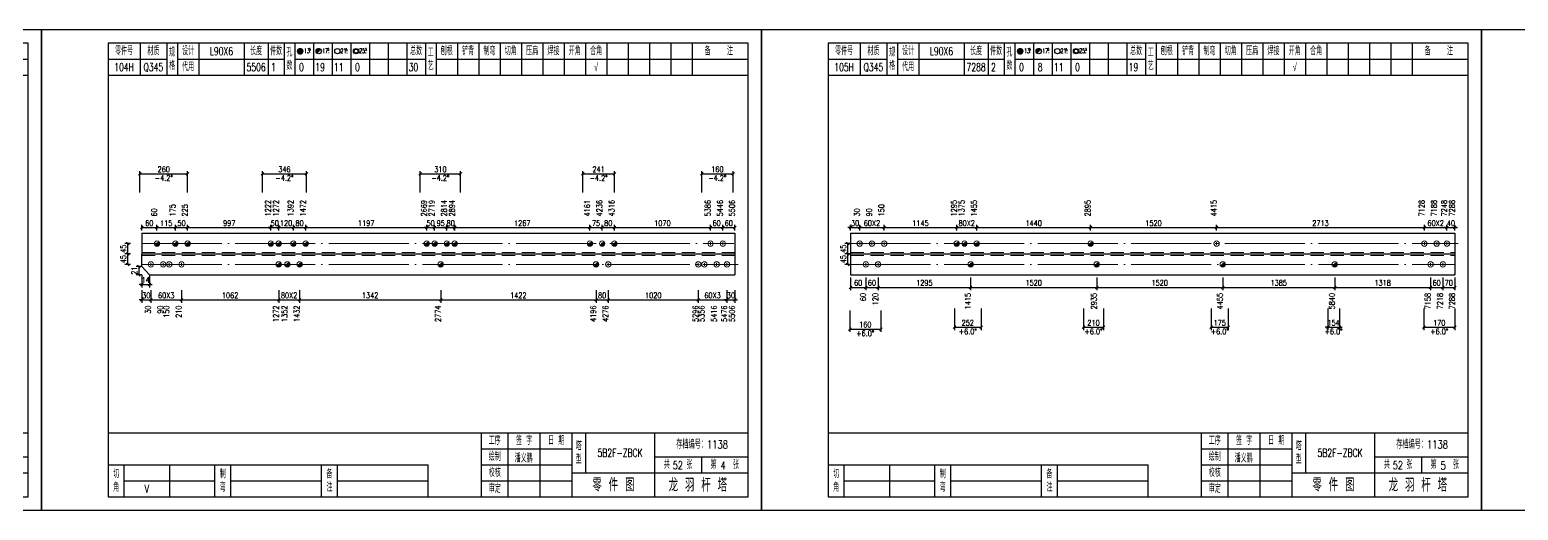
# Model space of a CAD drawing. Header units: millimetres. Extents: x 0 to 30240, y -10896 to -1348.
# Drawn here: x 806 to 1364, y -1528 to -1348 of the extents above; entities that cross this region are included whole.
import ezdxf
from ezdxf.enums import TextEntityAlignment as Align

# ---------------------------------------------------------------- set-up
doc = ezdxf.new("R2010")
doc.units = ezdxf.units.MM
doc.header["$LTSCALE"] = 20
doc.header["$PDMODE"] = 1
doc.linetypes.add('DASHDOT2X', pattern=[1.75, 1.5, -0.125, 0, -0.125])
doc.linetypes.add('HIDDEN', pattern=[0.375, 0.25, -0.125])
for name, color, linetype, lineweight in [('1', 7, 'Continuous', 25), ('11', 3, 'Continuous', 13), ('2', 1, 'HIDDEN', 13), ('5', 1, 'Continuous', 13), ('7', 2, 'DASHDOT2X', 13)]:
    doc.layers.add(name, color=color, linetype=linetype, lineweight=lineweight)
doc.styles.get("Standard").update_dxf_attribs({"font": 'simplex', "width": 0.7, "bigfont": 'gbhzfs.shx'})
doc.styles.add('SYMBOL_TXT', font='txt.shx', dxfattribs={"width": 0.6})
doc.styles.add('TITLE_TXT', font='simplex.shx', dxfattribs={"width": 0.75, "height": 2.5, "bigfont": 'gbhzfs.shx'})
doc.dimstyles.get("Standard").update_dxf_attribs({"dimtxt": 2.1, "dimasz": 1, "dimexe": 1.05, "dimexo": 0, "dimgap": 0.63, "dimtad": 1, "dimzin": 0, "dimdsep": 46, "dimtxsty": 'standard', "dimblk": 'OBLIQUE', "dimblk1": 'OBLIQUE', "dimblk2": 'OBLIQUE', "dimcen": 0.09, "dimadec": 0, "dimazin": 0, "dimtfac": 1, "dimtdec": 1, "dimtix": 1, "dimtmove": 0, "dimatfit": 3, "dimfxl": 0, "dimtolj": 1, "dimtzin": 0, "dimarcsym": 0})
pattern_1 = [(0, (-3, 0), (0, 0.0125), [])]

# ---------------------------------------------------------------- blocks, each defined once
blk = doc.blocks.new('M12_HOLE')
h = blk.add_hatch()
h.set_pattern_fill('LINE', scale=0.1, style=0)
h.set_pattern_definition(pattern_1)
h.paths.add_polyline_path([(-5, 0, 1), (-1, 0, 1)])
at = {"color": 7}
blk.add_circle((-3, 0), 2, dxfattribs=at)
at = {"color": 7, "attachment_point": 1, "style": 'SYMBOL_TXT'}
for s, insert, char_height, width in [('13\\f??|b0|i0|c0|p54;.', (-0.1, 2.1), 3.5, 5.707), ('5', (3.7, 2.3), 1.8, 2.931)]:
    blk.add_mtext(s, dxfattribs=dict(at, insert=insert, char_height=char_height, width=width))
blk = doc.blocks.new('M16_HOLE')
h = blk.add_hatch()
h.set_pattern_fill('LINE', scale=0.1, style=0)
h.set_pattern_definition(pattern_1)
h.paths.add_polyline_path([(-1.6, 1.4, 0.668179), (-5, 0, 0.198912), (-4.4, -1.4)])
at = {"color": 7}
blk.add_circle((-3, 0), 2, dxfattribs=at)
at = {"color": 7, "attachment_point": 1, "style": 'SYMBOL_TXT'}
for s, insert, char_height, width in [('17.', (-0.4, 2.1), 3.5, 6.316), ('5', (3.6, 2.3), 1.8, 1.822)]:
    blk.add_mtext(s, dxfattribs=dict(at, insert=insert, char_height=char_height, width=width))
blk = doc.blocks.new('M20_HOLE')
at = {"color": 7}
blk.add_circle((-3, 0), 2, dxfattribs=at)
at = {"color": 7, "attachment_point": 1, "style": 'SYMBOL_TXT'}
for s, insert, char_height, width in [('21.', (-0.7, 2), 3.5, 6.074), ('5', (3.3, 2), 1.8, 1.458)]:
    blk.add_mtext(s, dxfattribs=dict(at, insert=insert, char_height=char_height, width=width))
blk = doc.blocks.new('M24_HOLE')
at = {"color": 7}
for radius in [2, 1.5]:
    blk.add_circle((-3, 0), radius, dxfattribs=at)
at = {"color": 7, "attachment_point": 1, "style": 'SYMBOL_TXT'}
for s, insert, char_height, width in [('25.', (-0.7, 2.1), 3.5, 2.429), ('5', (3.9, 2.3), 1.8, 1.944)]:
    blk.add_mtext(s, dxfattribs=dict(at, insert=insert, char_height=char_height, width=width))
blk = doc.blocks.new('JgCard')
for p, q in [((270, 180), (0, 180)), ((0, 180), (0, 0)), ((270, 0), (270, 180)), ((265, 175), (25, 175)), ((25, 175), (25, 5)), ((37, 175), (37, 163)), ((47, 175), (47, 163)), ((51, 175), (51, 163)), ((59, 175), (59, 163)), ((76, 175), (76, 163)), ((85, 175), (85, 163)), ((91, 175), (91, 163)), ((95, 175), (95, 163)), ((102, 175), (102, 163)), ((109, 175), (109, 163)), ((116, 175), (116, 163)), ((123, 175), (123, 163)), ((130, 175), (130, 163)), ((137, 175), (137, 163)), ((144, 175), (144, 163)), ((148, 175), (148, 163)), ((156, 175), (156, 163)), ((164, 175), (164, 163)), ((172, 175), (172, 163)), ((180, 175), (180, 163)), ((188, 175), (188, 163)), ((196, 175), (196, 163)), ((204, 175), (204, 163)), ((212, 175), (212, 163)), ((220, 175), (220, 163)), ((228, 175), (228, 163)), ((236, 175), (236, 163)), ((244, 175), (244, 163)), ((265, 5), (265, 175)), ((25, 169), (47, 169)), ((51, 169), (91, 169)), ((95, 169), (144, 169)), ((148, 169), (265, 169)), ((25, 163), (265, 163)), ((25, 29), (265, 29)), ((165, 5), (165, 29)), ((175, 5), (175, 29)), ((187, 5), (187, 29)), ((199, 5), (199, 29)), ((204, 29), (204, 14)), ((230, 5), (230, 29)), ((165, 23), (199, 23)), ((25, 17), (145, 17)), ((31, 5), (31, 17)), ((48, 17), (48, 5)), ((65, 5), (65, 17)), ((71, 5), (71, 17)), ((105, 5), (105, 17)), ((111, 5), (111, 17)), ((145, 5), (145, 17)), ((165, 17), (199, 17)), ((230, 20), (265, 20)), ((247.5, 20), (247.5, 14)), ((199, 14), (265, 14)), ((31, 11), (65, 11)), ((71, 11), (105, 11)), ((111, 11), (145, 11)), ((165, 11), (199, 11)), ((0, 0), (270, 0)), ((25, 5), (265, 5))]:
    blk.add_line(p, q)
blk.add_lwpolyline([(96.03, 171.99, -1), (98.03, 171.99, -1)], format="xyb", close=True)
blk.add_point((145, 96))
at = {"xscale": 0.5, "yscale": 0.5, "zscale": 0.5}
for name, p in [('M12_HOLE', (98.53, 171.99)), ('M16_HOLE', (105.5, 172)), ('M24_HOLE', (119.5, 172)), ('M20_HOLE', (112.5, 172))]:
    blk.add_blockref(name, p, dxfattribs=at)
at = {"style": 'TITLE_TXT', "width": 0.75}
for s, height, p in [('存档编号：1138', 3.076, (238.02, 23.07)), ('潘义鹏', 3, (177.45, 17.91)), ('龙 羽 杆 塔', 5, (235.17, 6.97))]:
    blk.add_text(s, height=height, dxfattribs=at).set_placement(p)
at = {"attachment_point": 5, "style": 'TITLE_TXT'}
for s, insert, char_height, width in [('零件号', (31, 172), 3, 15), ('材质', (42, 172), 3, 8), ('设计', (55, 172), 3, 8), ('长度', (80.5, 172), 3, 8), ('件数', (88, 172), 3, 6), ('总数', (140.5, 172), 3, 7), ('刨根', (152, 172), 3, 8), ('铲背', (160, 172), 3, 8), ('制弯', (168, 172), 3, 8), ('切角', (176, 172), 3, 8), ('压扁', (184, 172), 3, 8), ('焊接', (192, 172), 3, 8), ('开角', (200, 172), 3, 8), ('合角', (208, 172), 3, 8), ('备    注', (254, 172), 3, 22), ('规格', (49, 169), 3, 4), ('代用', (55, 166), 3, 8), ('孔数', (93, 169), 3, 4), ('工\\P艺', (146, 169), 3, 4), ('工序', (170, 26), 3, 10), ('签 字', (181, 26), 3, 12), ('日 期', (193, 26), 3, 12), ('塔\\P型', (201.5, 21.5), 3, 5), ('绘制', (170, 20), 3, 10), ('共    张', (238.75, 17), 3, 17.5), ('第    张', (256.25, 17), 3, 17.5), ('切\\P角', (28, 11), 3, 6), ('制\\P弯', (68, 11), 3, 6), ('备\\P注', (108, 11), 3, 6), ('校核', (170, 14), 3, 10), ('零 件 图', (214.5, 9.5), 5, 31), ('审定', (170, 8), 3, 10)]:
    blk.add_mtext(s, dxfattribs=dict(at, insert=insert, char_height=char_height, width=width))
blk = doc.blocks.new('M20')
for p, q in [((-0.5, 0), (0.5, 0)), ((0, -0.5), (0, 0.5))]:
    blk.add_line(p, q)
blk.add_circle((0, 0), 1)
blk = doc.blocks.new('M16')
for p, q in [((-0.71, -0.71), (0.71, 0.71)), ((-0.4, 0), (0.4, 0)), ((0, 0.4), (0, -0.4))]:
    blk.add_line(p, q)
blk.add_circle((0, 0), 1)
for radius in [0.8, 0.6, 0.4, 0.2]:
    blk.add_arc((0, 0), radius, 225, 45)
blk = doc.blocks.new('_Oblique')
at = {"color": 0, "linetype": 'ByBlock', "lineweight": -2}
blk.add_line((-0.5, -0.5), (0.5, 0.5), dxfattribs=at)
blk = doc.blocks.new('*D138')
at = {"layer": '11', "color": 0, "lineweight": -2}
for p, q in [((847.6, -1445.41), (847.6, -1450.13)), ((851.04, -1445.41), (851.04, -1450.13)), ((847.6, -1449.08), (846.6, -1449.08)), ((847.6, -1449.08), (851.04, -1449.08)), ((851.04, -1449.08), (852.04, -1449.08))]:
    blk.add_line(p, q, dxfattribs=at)
at = {"layer": 'Defpoints', "color": 0}
for p in [(847.6, -1445.41), (851.04, -1445.41), (851.04, -1449.08)]:
    blk.add_point(p, dxfattribs=at)
at = {"layer": '11', "color": 0, "lineweight": -2}
blk.add_blockref('_Oblique', (847.6, -1449.08), dxfattribs=at)
at = {"layer": '11', "color": 0, "lineweight": -2, "rotation": 180}
blk.add_blockref('_Oblique', (851.04, -1449.08), dxfattribs=at)
at = {"layer": '11', "color": 0, "insert": (849.32, -1447.4), "char_height": 2.1, "attachment_point": 5}
blk.add_mtext('\\A1;30', dxfattribs=at)
blk = doc.blocks.new('*D147')
at = {"layer": '11', "color": 0, "lineweight": -2}
for p, q in [((1067.06, -1445.41), (1067.06, -1450.13)), ((1070, -1445.41), (1070, -1450.13)), ((1067.06, -1449.08), (1066.06, -1449.08)), ((1067.06, -1449.08), (1070, -1449.08)), ((1070, -1449.08), (1071, -1449.08))]:
    blk.add_line(p, q, dxfattribs=at)
at = {"layer": 'Defpoints', "color": 0}
for p in [(1067.06, -1445.41), (1070, -1445.41), (1070, -1449.08)]:
    blk.add_point(p, dxfattribs=at)
at = {"layer": '11', "color": 0, "lineweight": -2}
blk.add_blockref('_Oblique', (1067.06, -1449.08), dxfattribs=at)
at = {"layer": '11', "color": 0, "lineweight": -2, "rotation": 180}
blk.add_blockref('_Oblique', (1070, -1449.08), dxfattribs=at)
at = {"layer": '11', "color": 0, "insert": (1068.53, -1447.4), "char_height": 2.1, "attachment_point": 5}
blk.add_mtext('\\A1;30', dxfattribs=at)
blk = doc.blocks.new('*D152')
at = {"layer": '11', "color": 0, "lineweight": -2}
for p, q in [((896.04, -1421.99), (895.04, -1421.99)), ((896.04, -1423.04), (896.04, -1420.94)), ((896.04, -1421.99), (898.98, -1421.99)), ((898.98, -1423.04), (898.98, -1420.94)), ((898.98, -1421.99), (899.98, -1421.99))]:
    blk.add_line(p, q, dxfattribs=at)
at = {"layer": 'Defpoints', "color": 0}
for p in [(896.04, -1423.04), (898.98, -1421.99), (898.98, -1423.04)]:
    blk.add_point(p, dxfattribs=at)
at = {"layer": '11', "color": 0, "lineweight": -2}
blk.add_blockref('_Oblique', (896.04, -1421.99), dxfattribs=at)
at = {"layer": '11', "color": 0, "lineweight": -2, "rotation": 180}
blk.add_blockref('_Oblique', (898.98, -1421.99), dxfattribs=at)
at = {"layer": '11', "color": 0, "insert": (897.51, -1420.31), "char_height": 2.1, "attachment_point": 5}
blk.add_mtext('\\A1;50', dxfattribs=at)
blk = doc.blocks.new('*D156')
at = {"layer": '11', "color": 0, "lineweight": -2}
for p, q in [((954.48, -1421.99), (953.48, -1421.99)), ((954.48, -1423.04), (954.48, -1420.94)), ((954.48, -1421.99), (957.42, -1421.99)), ((957.42, -1423.04), (957.42, -1420.94)), ((957.42, -1421.99), (958.42, -1421.99))]:
    blk.add_line(p, q, dxfattribs=at)
at = {"layer": 'Defpoints', "color": 0}
for p in [(954.48, -1423.04), (957.42, -1421.99), (957.42, -1423.04)]:
    blk.add_point(p, dxfattribs=at)
at = {"layer": '11', "color": 0, "lineweight": -2}
blk.add_blockref('_Oblique', (954.48, -1421.99), dxfattribs=at)
at = {"layer": '11', "color": 0, "lineweight": -2, "rotation": 180}
blk.add_blockref('_Oblique', (957.42, -1421.99), dxfattribs=at)
at = {"layer": '11', "color": 0, "insert": (955.95, -1420.31), "char_height": 2.1, "attachment_point": 5}
blk.add_mtext('\\A1;50', dxfattribs=at)
blk = doc.blocks.new('*D158')
at = {"layer": '11', "color": 0, "lineweight": -2}
for p, q in [((962.02, -1421.99), (961.02, -1421.99)), ((962.02, -1423.04), (962.02, -1420.94)), ((962.02, -1421.99), (964.96, -1421.99)), ((964.96, -1423.04), (964.96, -1420.94)), ((964.96, -1421.99), (965.96, -1421.99))]:
    blk.add_line(p, q, dxfattribs=at)
at = {"layer": 'Defpoints', "color": 0}
for p in [(962.02, -1423.04), (964.96, -1421.99), (964.96, -1423.04)]:
    blk.add_point(p, dxfattribs=at)
at = {"layer": '11', "color": 0, "lineweight": -2}
blk.add_blockref('_Oblique', (962.02, -1421.99), dxfattribs=at)
at = {"layer": '11', "color": 0, "lineweight": -2, "rotation": 180}
blk.add_blockref('_Oblique', (964.96, -1421.99), dxfattribs=at)
at = {"layer": '11', "color": 0, "insert": (963.49, -1420.31), "char_height": 2.1, "attachment_point": 5}
blk.add_mtext('\\A1;80', dxfattribs=at)
blk = doc.blocks.new('*D165')
at = {"layer": '11', "color": 0, "lineweight": -2}
for p, q in [((847.6, -1436.61), (845.5, -1436.61)), ((847.6, -1439.63), (845.5, -1439.63)), ((846.55, -1436.61), (846.55, -1439.63))]:
    blk.add_line(p, q, dxfattribs=at)
at = {"layer": 'Defpoints', "color": 0}
for p in [(846.55, -1439.63), (847.6, -1436.61), (847.6, -1439.63)]:
    blk.add_point(p, dxfattribs=at)
at = {"layer": '11', "color": 0, "lineweight": -2}
for p, rotation in [((846.55, -1436.61), 90), ((846.55, -1439.63), 270)]:
    blk.add_blockref('_Oblique', p, dxfattribs=dict(at, rotation=rotation))
at = {"layer": '11', "color": 0, "insert": (844.87, -1438.12), "char_height": 2.1, "attachment_point": 5, "rotation": 90}
blk.add_mtext('\\A1;21', dxfattribs=at)
blk = doc.blocks.new('*D166')
at = {"layer": '11', "color": 0, "lineweight": -2}
for p, q in [((847.6, -1439.63), (847.6, -1444.36)), ((850.58, -1439.63), (850.58, -1444.36)), ((847.6, -1443.31), (846.6, -1443.31)), ((847.6, -1443.31), (850.58, -1443.31)), ((850.58, -1443.31), (851.58, -1443.31))]:
    blk.add_line(p, q, dxfattribs=at)
at = {"layer": 'Defpoints', "color": 0}
for p in [(847.6, -1439.63), (850.58, -1439.63), (850.58, -1443.31)]:
    blk.add_point(p, dxfattribs=at)
at = {"layer": '11', "color": 0, "lineweight": -2}
blk.add_blockref('_Oblique', (847.6, -1443.31), dxfattribs=at)
at = {"layer": '11', "color": 0, "lineweight": -2, "rotation": 180}
blk.add_blockref('_Oblique', (850.58, -1443.31), dxfattribs=at)
at = {"layer": '11', "color": 0, "insert": (849.09, -1441.63), "char_height": 2.1, "attachment_point": 5}
blk.add_mtext('\\A1;14', dxfattribs=at)
blk = doc.blocks.new('*D6139')
at = {"layer": '11', "color": 0, "lineweight": -2}
for p, q in [((1113.4, -1421.99), (1112.4, -1421.99)), ((1113.4, -1423.04), (1113.4, -1420.94)), ((1113.4, -1421.99), (1116.84, -1421.99)), ((1116.84, -1423.04), (1116.84, -1420.94)), ((1116.84, -1421.99), (1117.84, -1421.99))]:
    blk.add_line(p, q, dxfattribs=at)
at = {"layer": 'Defpoints', "color": 0}
for p in [(1113.4, -1423.04), (1116.84, -1421.99), (1116.84, -1423.04)]:
    blk.add_point(p, dxfattribs=at)
at = {"layer": '11', "color": 0, "lineweight": -2}
blk.add_blockref('_Oblique', (1113.4, -1421.99), dxfattribs=at)
at = {"layer": '11', "color": 0, "lineweight": -2, "rotation": 180}
blk.add_blockref('_Oblique', (1116.84, -1421.99), dxfattribs=at)
at = {"layer": '11', "color": 0, "insert": (1115.12, -1420.31), "char_height": 2.1, "attachment_point": 5}
blk.add_mtext('\\A1;30', dxfattribs=at)
blk = doc.blocks.new('*D6147')
at = {"layer": '11', "color": 0, "lineweight": -2}
for p, q in [((1337.06, -1421.99), (1336.06, -1421.99)), ((1337.06, -1423.04), (1337.06, -1420.94)), ((1337.06, -1421.99), (1340, -1421.99)), ((1340, -1423.04), (1340, -1420.94)), ((1340, -1421.99), (1341, -1421.99))]:
    blk.add_line(p, q, dxfattribs=at)
at = {"layer": 'Defpoints', "color": 0}
for p in [(1337.06, -1423.04), (1340, -1421.99), (1340, -1423.04)]:
    blk.add_point(p, dxfattribs=at)
at = {"layer": '11', "color": 0, "lineweight": -2}
blk.add_blockref('_Oblique', (1337.06, -1421.99), dxfattribs=at)
at = {"layer": '11', "color": 0, "lineweight": -2, "rotation": 180}
blk.add_blockref('_Oblique', (1340, -1421.99), dxfattribs=at)
at = {"layer": '11', "color": 0, "insert": (1338.53, -1420.31), "char_height": 2.1, "attachment_point": 5}
blk.add_mtext('\\A1;40', dxfattribs=at)
blk = doc.blocks.new('*D6153')
at = {"layer": '1', "color": 0, "lineweight": -2}
for p, q in [((1292.36, -1452.34), (1292.36, -1460.39)), ((1296.75, -1452.34), (1296.75, -1460.39)), ((1292.36, -1459.34), (1291.36, -1459.34)), ((1292.36, -1459.34), (1296.75, -1459.34)), ((1296.75, -1459.34), (1297.75, -1459.34))]:
    blk.add_line(p, q, dxfattribs=at)
at = {"layer": 'Defpoints', "color": 0}
for p in [(1292.36, -1452.34), (1296.75, -1452.34), (1296.75, -1459.34)]:
    blk.add_point(p, dxfattribs=at)
at = {"layer": '1', "color": 0, "lineweight": -2}
blk.add_blockref('_Oblique', (1292.36, -1459.34), dxfattribs=at)
at = {"layer": '1', "color": 0, "lineweight": -2, "rotation": 180}
blk.add_blockref('_Oblique', (1296.75, -1459.34), dxfattribs=at)
at = {"layer": '1', "color": 0, "insert": (1294.55, -1457.66), "char_height": 2.1, "attachment_point": 5}
blk.add_mtext('\\A1;154', dxfattribs=at)

msp = doc.modelspace()

# ---------------------------------------------------------------- linework, layer by layer
at = {"layer": '1'}
for p, q in [((847.6, -1424.093), (847.6, -1431.863)), ((847.6, -1424.093), (1070, -1424.093)), ((1070, -1424.093), (1070, -1439.633)), ((1113.4, -1424.093), (1113.4, -1439.633)), ((1113.4, -1424.093), (1340, -1424.093)), ((1340, -1424.093), (1340, -1439.633)), ((847.6, -1436.611), (847.6, -1431.863)), ((847.6, -1431.863), (1070, -1431.863)), ((1113.4, -1431.863), (1340, -1431.863)), ((850.581, -1439.633), (847.6, -1436.611)), ((850.581, -1439.633), (1070, -1439.633)), ((1113.4, -1439.633), (1340, -1439.633))]:
    msp.add_line(p, q, dxfattribs=at)
at = {"layer": '2'}
for p, q in [((847.6, -1431.345), (1070, -1431.345)), ((847.6, -1432.381), (1070, -1432.381)), ((1113.4, -1431.345), (1340, -1431.345)), ((1113.4, -1432.381), (1340, -1432.381))]:
    msp.add_line(p, q, dxfattribs=at)
at = {"layer": '7'}
for p, q in [((847.6, -1427.978), (1069.71, -1427.978)), ((1113.4, -1427.978), (1341.26, -1427.978)), ((847.6, -1435.748), (1071.26, -1435.748)), ((1113.4, -1435.748), (1339.71, -1435.748))]:
    msp.add_line(p, q, dxfattribs=at)

# ---------------------------------------------------------------- block references
at = {"layer": '1'}
for p in [(540, -1527.863), (810, -1527.863), (1080, -1527.863), (1350, -1527.863)]:
    msp.add_blockref('JgCard', p, dxfattribs=at)
at = {"layer": '5'}
for name, p in [('M16', (853.34, -1427.978)), ('M16', (860.24, -1427.978)), ('M16', (864.84, -1427.978)), ('M16', (896.038, -1427.978)), ('M16', (898.978, -1427.978)), ('M16', (904.509, -1427.978)), ('M16', (909.109, -1427.978)), ('M16', (954.484, -1427.978)), ('M16', (957.424, -1427.978)), ('M16', (962.024, -1427.978)), ('M16', (964.964, -1427.978)), ('M16', (1015.668, -1427.978)), ('M16', (1020.268, -1427.978)), ('M16', (1024.868, -1427.978)), ('M20', (1060.91, -1427.978)), ('M20', (1065.51, -1427.978)), ('M20', (1116.84, -1427.978)), ('M20', (1121.44, -1427.978)), ('M20', (1126.04, -1427.978)), ('M16', (1153.212, -1427.978)), ('M16', (1156.152, -1427.978)), ('M16', (1160.752, -1427.978)), ('M16', (1203.412, -1427.978)), ('M20', (1250.673, -1427.978)), ('M20', (1328.61, -1427.978)), ('M20', (1333.21, -1427.978)), ('M20', (1337.06, -1427.978)), ('M20', (851.04, -1435.748)), ('M20', (855.64, -1435.748)), ('M20', (857.94, -1435.748)), ('M20', (862.54, -1435.748)), ('M16', (898.978, -1435.748)), ('M16', (902.209, -1435.748)), ('M16', (906.809, -1435.748)), ('M16', (959.724, -1435.748)), ('M16', (1017.968, -1435.748)), ('M20', (1022.568, -1435.748)), ('M20', (1056.31, -1435.748)), ('M20', (1058.61, -1435.748)), ('M20', (1063.21, -1435.748)), ('M20', (1067.06, -1435.748)), ('M20', (1119.14, -1435.748)), ('M20', (1123.74, -1435.748)), ('M16', (1158.452, -1435.748)), ('M16', (1205.712, -1435.748)), ('M16', (1252.973, -1435.748)), ('M16', (1294.979, -1435.748)), ('M20', (1330.91, -1435.748)), ('M20', (1335.51, -1435.748))]:
    msp.add_blockref(name, p, dxfattribs=at)

# ---------------------------------------------------------------- texts
at = {"style": 'TITLE_TXT', "width": 0.75}
for s, p in [('52', (1046.734, -1512.53)), ('4', (1064.691, -1512.621)), ('52', (1316.734, -1512.53)), ('5', (1334.691, -1512.621))]:
    msp.add_text(s, height=3, dxfattribs=at).set_placement(p)
at = {"layer": '1', "width": 0.7}
for s, p in [('L90X6', (877.5, -1355.863)), ('L90X6', (1147.5, -1355.863)), ('104H', (841, -1361.863)), ('Q345', (852, -1361.863)), ('5506', (890.5, -1361.863)), ('1', (897, -1361.863)), ('0', (907.5, -1361.863)), ('19', (914.5, -1361.863)), ('11', (921.5, -1361.863)), ('0', (928.5, -1361.863)), ('30', (949.5, -1361.863)), ('√', (1018, -1361.863)), ('105H', (1111, -1361.863)), ('Q345', (1122, -1361.863)), ('7288', (1160.5, -1361.863)), ('2', (1167, -1361.863)), ('0', (1177.5, -1361.863)), ('8', (1184.5, -1361.863)), ('11', (1191.5, -1361.863)), ('0', (1198.5, -1361.863)), ('19', (1219.5, -1361.863)), ('√', (1280, -1361.863)), ('V', (849.5, -1519.863))]:
    msp.add_text(s, height=3, dxfattribs=at).set_placement(p, align=Align.MIDDLE_CENTER)
for s, p in [('-4.2°', (855.881, -1402.354)), ('-4.2°', (901.132, -1402.354)), ('-4.2°', (959.605, -1402.354)), ('-4.2°', (1018.938, -1402.354)), ('-4.2°', (1063.47, -1402.354)), ('+6.0°', (1118.94, -1460.522)), ('+6.0°', (1157.379, -1459.863)), ('+6.0°', (1204.515, -1459.863)), ('+6.0°', (1251.867, -1459.863)), ('+6.0°', (1294.553, -1459.863)), ('+6.0°', (1334.174, -1459.863))]:
    msp.add_text(s, height=2.1, dxfattribs=at).set_placement(p, align=Align.TOP_CENTER)
for s, p in [('60', (853.34, -1417.793)), ('175', (860.24, -1417.793)), ('225', (864.84, -1417.793)), ('1222', (896.038, -1417.793)), ('1272', (898.978, -1417.793)), ('1392', (904.509, -1417.793)), ('1472', (909.109, -1417.793)), ('2669', (954.484, -1417.793)), ('2719', (957.424, -1417.793)), ('2814', (962.024, -1417.793)), ('2894', (964.964, -1417.793)), ('4161', (1015.668, -1417.793)), ('4236', (1020.268, -1417.793)), ('4316', (1024.868, -1417.793)), ('5386', (1060.921, -1417.793)), ('5446', (1065.517, -1417.793)), ('5506', (1070, -1417.793)), ('30', (1116.84, -1417.793)), ('90', (1121.44, -1417.793)), ('150', (1126.04, -1417.793)), ('1295', (1153.212, -1417.793)), ('1375', (1156.152, -1417.793)), ('1455', (1160.752, -1417.793)), ('2895', (1203.412, -1417.793)), ('4415', (1250.673, -1417.793)), ('7128', (1328.609, -1417.793)), ('7188', (1333.208, -1417.793)), ('7248', (1337.059, -1417.793)), ('7288', (1340, -1417.793))]:
    msp.add_text(s, height=2.1, rotation=90, dxfattribs=at).set_placement(p)
for s, p in [('60', (1119.14, -1446.458)), ('120', (1123.74, -1446.458)), ('1415', (1158.452, -1446.458)), ('2935', (1205.712, -1446.458)), ('4455', (1252.973, -1446.458)), ('5840', (1294.979, -1446.458)), ('7158', (1330.908, -1446.458)), ('7218', (1335.508, -1446.458)), ('7288', (1340, -1446.458)), ('30', (851.04, -1451.183)), ('90', (855.64, -1451.183)), ('150', (857.94, -1451.183)), ('210', (862.54, -1451.183)), ('1272', (898.978, -1451.183)), ('1352', (902.209, -1451.183)), ('1432', (906.809, -1451.183)), ('2774', (959.724, -1451.183)), ('4196', (1017.968, -1451.183)), ('4276', (1022.568, -1451.183)), ('5296', (1056.316, -1451.183)), ('5356', (1058.621, -1451.183)), ('5416', (1063.221, -1451.183)), ('5476', (1067.074, -1451.183)), ('5506', (1070, -1451.183))]:
    msp.add_text(s, height=2.1, rotation=90, dxfattribs=at).set_placement(p, align=Align.RIGHT)
at = {"layer": '1', "char_height": 3, "width": 26, "attachment_point": 5}
for insert in [(1027, -1506.363), (1297, -1506.363)]:
    msp.add_mtext('5B2F-ZBCK', dxfattribs=dict(at, insert=insert))

# ---------------------------------------------------------------- dimensions: what is measured, and where the dimension line sits
at = {"layer": '1'}
for base, p1, p2, text in [((864.809, -1401.829), (846.954, -1408.829), (864.809, -1408.829), '260'), ((909.341, -1401.829), (892.923, -1408.829), (909.341, -1408.829), '346'), ((967.186, -1401.829), (952.025, -1408.829), (967.186, -1408.829), '310'), ((1024.901, -1401.829), (1012.975, -1408.829), (1024.901, -1408.829), '241'), ((1069.354, -1401.829), (1057.586, -1408.829), (1069.354, -1408.829), '160'), ((1124.766, -1459.997), (1113.114, -1452.997), (1124.766, -1452.997), '160'), ((1162.406, -1459.338), (1152.351, -1452.338), (1162.406, -1452.338), '252'), ((1208.211, -1459.338), (1200.819, -1452.338), (1208.211, -1452.338), '210'), ((1255.065, -1459.338), (1248.67, -1452.338), (1255.065, -1452.338), '175'), ((1340, -1459.338), (1328.348, -1452.338), (1340, -1452.338), '170')]:
    msp.add_linear_dim(base=base, p1=p1, p2=p2, text=text, dimstyle='standard', dxfattribs=at).render()
for base, p1, p2 in [((842.35, -1427.978), (843.35, -1431.863), (843.35, -1427.978)), ((1112.35, -1427.978), (1113.35, -1431.863), (1113.35, -1427.978)), ((842.35, -1431.863), (843.35, -1435.748), (843.35, -1431.863)), ((1112.35, -1431.863), (1113.35, -1435.748), (1113.35, -1431.863))]:
    msp.add_linear_dim(base=base, p1=p1, p2=p2, angle=90, text='45', dimstyle='standard', dxfattribs=at).render()
dim = msp.add_linear_dim(base=(1296.751, -1459.338), p1=(1292.356, -1452.338), p2=(1296.751, -1452.338), text='154', dimstyle='standard', dxfattribs=at)
dim.commit()
dim.dimension.update_dxf_attribs({"geometry": '*D6153', "text_midpoint": (1294.553, -1457.658)})
at = {"layer": '11'}
for base, p1, p2, text in [((853.34, -1421.993), (847.6, -1423.043), (853.34, -1423.043), '60'), ((860.24, -1421.993), (853.34, -1423.043), (860.24, -1423.043), '115'), ((864.84, -1421.993), (860.24, -1423.043), (864.84, -1423.043), '50'), ((896.038, -1421.993), (864.84, -1423.043), (896.038, -1423.043), '997'), ((904.509, -1421.993), (898.978, -1423.043), (904.509, -1423.043), '120'), ((909.109, -1421.993), (904.509, -1423.043), (909.109, -1423.043), '80'), ((954.484, -1421.993), (909.109, -1423.043), (954.484, -1423.043), '1197'), ((962.024, -1421.993), (957.424, -1423.043), (962.024, -1423.043), '95'), ((1015.668, -1421.993), (964.964, -1423.043), (1015.668, -1423.043), '1267'), ((1020.268, -1421.993), (1015.668, -1423.043), (1020.268, -1423.043), '75'), ((1024.868, -1421.993), (1020.268, -1423.043), (1024.868, -1423.043), '80'), ((1060.91, -1421.993), (1024.868, -1423.043), (1060.91, -1423.043), '1070'), ((1065.51, -1421.993), (1060.91, -1423.043), (1065.51, -1423.043), '60'), ((1070, -1421.993), (1065.51, -1423.043), (1070, -1423.043), '60'), ((1126.04, -1421.993), (1116.84, -1423.043), (1126.04, -1423.043), '60X2'), ((1153.212, -1421.993), (1126.04, -1423.043), (1153.212, -1423.043), '1145'), ((1160.752, -1421.993), (1153.212, -1423.043), (1160.752, -1423.043), '80X2'), ((1203.412, -1421.993), (1160.752, -1423.043), (1203.412, -1423.043), '1440'), ((1250.673, -1421.993), (1203.412, -1423.043), (1250.673, -1423.043), '1520'), ((1328.61, -1421.993), (1250.673, -1423.043), (1328.61, -1423.043), '2713'), ((1337.06, -1421.993), (1328.61, -1423.043), (1337.06, -1423.043), '60X2'), ((862.54, -1449.083), (851.04, -1445.408), (862.54, -1445.408), '60X3'), ((898.978, -1449.083), (862.54, -1445.408), (898.978, -1445.408), '1062'), ((906.809, -1449.083), (898.978, -1445.408), (906.809, -1445.408), '80X2'), ((959.724, -1449.083), (906.809, -1445.408), (959.724, -1445.408), '1342'), ((1017.968, -1449.083), (959.724, -1445.408), (1017.968, -1445.408), '1422'), ((1022.568, -1449.083), (1017.968, -1445.408), (1022.568, -1445.408), '80'), ((1056.31, -1449.083), (1022.568, -1445.408), (1056.31, -1445.408), '1020'), ((1067.06, -1449.083), (1056.31, -1445.408), (1067.06, -1445.408), '60X3'), ((1119.14, -1444.358), (1113.4, -1440.683), (1119.14, -1440.683), '60'), ((1123.74, -1444.358), (1119.14, -1440.683), (1123.74, -1440.683), '60'), ((1158.452, -1444.358), (1123.74, -1440.683), (1158.452, -1440.683), '1295'), ((1205.712, -1444.358), (1158.452, -1440.683), (1205.712, -1440.683), '1520'), ((1252.973, -1444.358), (1205.712, -1440.683), (1252.973, -1440.683), '1520'), ((1294.979, -1444.358), (1252.973, -1440.683), (1294.979, -1440.683), '1385'), ((1330.91, -1444.358), (1294.979, -1440.683), (1330.91, -1440.683), '1318'), ((1335.51, -1444.358), (1330.91, -1440.683), (1335.51, -1440.683), '60'), ((1340, -1444.358), (1335.51, -1440.683), (1340, -1440.683), '70')]:
    msp.add_linear_dim(base=base, p1=p1, p2=p2, text=text, dimstyle='standard', dxfattribs=at).render()
for base, p1, p2, text, picture, middle in [((898.978, -1421.993), (896.038, -1423.043), (898.978, -1423.043), '50', '*D152', (897.508, -1420.313)), ((957.424, -1421.993), (954.484, -1423.043), (957.424, -1423.043), '50', '*D156', (955.954, -1420.313)), ((964.964, -1421.993), (962.024, -1423.043), (964.964, -1423.043), '80', '*D158', (963.494, -1420.313)), ((1116.84, -1421.993), (1113.4, -1423.043), (1116.84, -1423.043), '30', '*D6139', (1115.12, -1420.313)), ((1340, -1421.993), (1337.06, -1423.043), (1340, -1423.043), '40', '*D6147', (1338.53, -1420.313)), ((850.581, -1443.308), (847.6, -1439.633), (850.581, -1439.633), '14', '*D166', (849.091, -1441.628)), ((851.04, -1449.083), (847.6, -1445.408), (851.04, -1445.408), '30', '*D138', (849.32, -1447.403)), ((1070, -1449.083), (1067.06, -1445.408), (1070, -1445.408), '30', '*D147', (1068.53, -1447.403))]:
    dim = msp.add_linear_dim(base=base, p1=p1, p2=p2, text=text, dimstyle='standard', dxfattribs=at)
    dim.commit()
    dim.dimension.update_dxf_attribs({"geometry": picture, "text_midpoint": middle})
dim = msp.add_linear_dim(base=(846.55, -1439.633), p1=(847.6, -1436.611), p2=(847.6, -1439.633), angle=90, text='21', dimstyle='standard', dxfattribs=at)
dim.commit()
dim.dimension.update_dxf_attribs({"geometry": '*D165', "text_midpoint": (844.87, -1438.122)})

doc.saveas('drawing.dxf')
